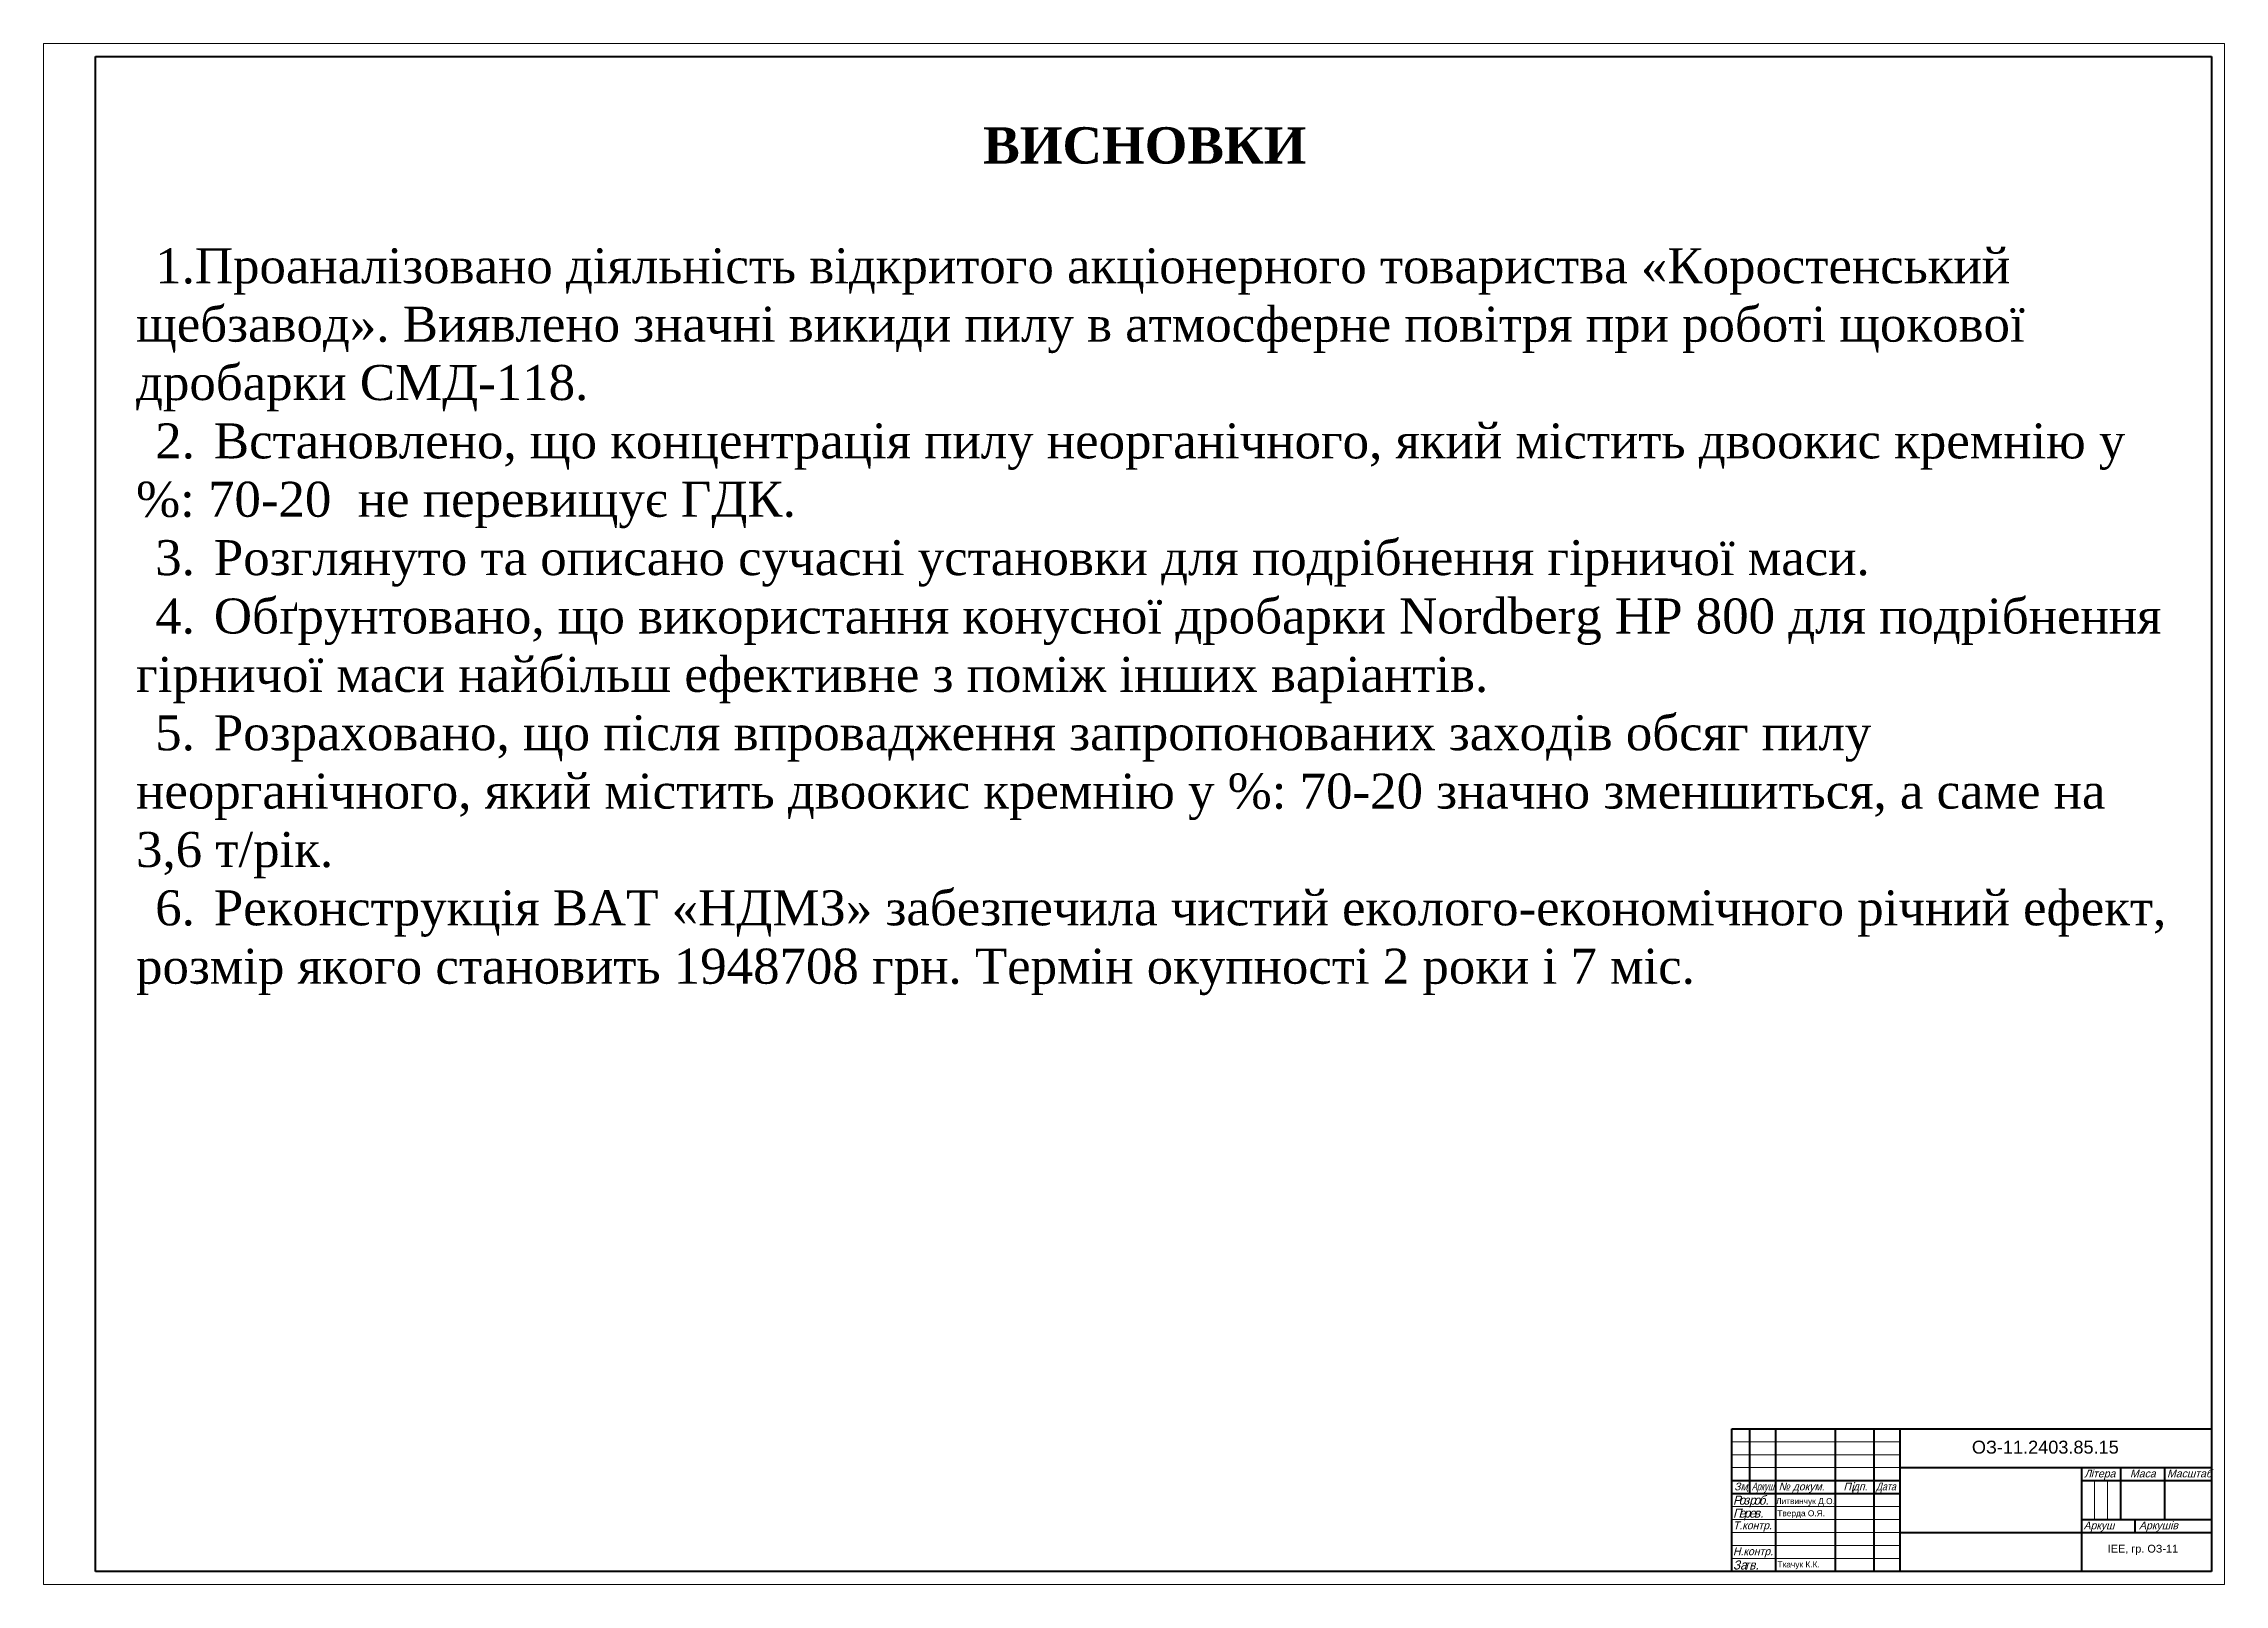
# Model space of a CAD drawing. Header units: millimetres. Extents: x 1950 to 2791, y 1487 to 2081.
import ezdxf

# ---------------------------------------------------------------- set-up
doc = ezdxf.new("R2010")
doc.units = ezdxf.units.MM
doc.linetypes.add('K5LT_BASIC', pattern=[0])
doc.linetypes.add('K5LT_THIN', pattern=[0])
doc.styles.add('KTEXTSTYLE', font='bgothl.ttf', dxfattribs={"width": 0.96, "height": 5})
doc.styles.get("Standard").update_dxf_attribs({"font": 'arial.ttf'})

# ---------------------------------------------------------------- blocks, each defined once
blk = doc.blocks.new('U0')
at = {"color": 7, "linetype": 'K5LT_THIN', "lineweight": 18}
for p, q in [((0, 0), (0, 594)), ((0, 594), (841, 594)), ((841, 594), (841, 0)), ((651, 55), (716, 55)), ((651, 50), (716, 50)), ((651, 45), (716, 45)), ((790.96, 25), (790.96, 40)), ((795.98, 25), (795.98, 40)), ((651, 30), (716, 30)), ((651, 25), (716, 25)), ((651, 20), (716, 20)), ((651, 15), (716, 15)), ((651, 10), (716, 10)), ((841, 0), (0, 0))]:
    blk.add_line(p, q, dxfattribs=at)
at = {"color": 7, "linetype": 'K5LT_BASIC', "lineweight": 60}
for p, q in [((20, 5), (20, 589)), ((20, 589), (836, 589)), ((836, 589), (836, 5)), ((651, 60), (836, 60)), ((651, 5), (651, 60)), ((658, 35), (658, 60)), ((668, 5), (668, 60)), ((691, 5), (691, 60)), ((706, 5), (706, 60)), ((716, 5), (716, 60)), ((716, 45), (836, 45)), ((786, 5), (786, 45)), ((801, 25), (801, 45)), ((818, 25), (818, 45)), ((651, 40), (716, 40)), ((651, 35), (716, 35)), ((786, 40), (801, 40)), ((801, 40), (836, 40)), ((716, 20), (786, 20)), ((786, 25), (836, 25)), ((786, 20), (836, 20)), ((806.57, 20), (806.57, 25)), ((836, 5), (20, 5))]:
    blk.add_line(p, q, dxfattribs=at)
at = {"color": 7, "insert": (8.77, 258.85), "char_height": 2.5, "attachment_point": 1, "rotation": 90, "style": 'KTEXTSTYLE'}
blk.add_mtext('\\H3.5;\\W0.965;\\Q15;\\Q15; ', dxfattribs=at)
at = {"color": 7, "attachment_point": 1, "style": 'KTEXTSTYLE'}
for s, insert, char_height in [('{\\fArial|b0|i0|c204|p34;\\Q15;\\W0.965;Л}', (786.98, 44.23), 3), ('{\\fArial|b0|i0|c204|p34;\\Q15;\\W0.965;ітера}', (789.48, 44.23), 3), ('{\\fArial|b0|i0|c204|p34;\\Q15;\\W0.965;Маса}', (804.6, 44.23), 3), ('{\\fArial|b0|i0|c204|p34;\\Q15;\\W0.965;Масштаб}', (818.89, 44.25), 3), ('\\H3.5;\\W0.965;\\Q15;\\Q15;Р', (651.5, 34.23), 2.5), ('{\\fArial|b0|i0|c204|p34;\\Q15;\\W0.965;Зм}', (651.95, 39.23), 3), ('\\H3.5;\\W0.965;\\Q15;\\Q15;.', (656.4, 39.23), 2.5), ('{\\fArial|b0|i0|c204|p34;\\Q15;\\W0.665;Аркуш}', (658.71, 39.23), 3), ('\\H3.5;\\W0.965;\\Q15;\\Q15;б.', (661.41, 34.23), 2.5), ('{\\fArial|b0|i0|c0|p34;\\Q15;\\W0.965;№ \\fArial|b0|i0|c204|p34;докум\\fBankGothic Lt BT|b0|i0|c0|p34;.}', (669.06, 39.23), 3), ('{\\fArial|b0|i0|c204|p34;\\Q15;\\W0.965;П}', (694.08, 39.23), 3), ('\\H3.5;\\W0.965;\\Q15;\\Q15;і', (696.97, 39.23), 2.5), ('{\\fArial|b0|i0|c204|p34;\\Q15;\\W0.965;дп\\fBankGothic Lt BT|b0|i0|c0|p34;.}', (697.71, 39.23), 3), ('{\\fArial|b0|i0|c204|p34;\\Q15;\\W0.816;Дата}', (706.62, 39.23), 3), ('\\H3.5;\\W0.965;\\Q15;\\Q15;П', (651.5, 29.23), 2.5), ('\\H3.5;\\W0.965;\\Q15;\\Q15;о', (653.72, 34.23), 2.5), ('\\H3.5;\\W0.965;\\Q15;\\Q15;е', (653.72, 29.23), 2.5), ('\\H3.5;\\W0.965;\\Q15;\\Q15;р', (655.67, 29.23), 2.5), ('\\H3.5;\\W0.965;\\Q15;\\Q15;зр', (655.67, 34.23), 2.5), ('\\H3.5;\\W0.965;\\Q15;\\Q15;е', (657.61, 29.23), 2.5), ('\\H3.5;\\W0.965;\\Q15;\\Q15;о', (659.46, 34.23), 2.5), ('\\H3.5;\\W0.965;\\Q15;\\Q15;в.', (659.56, 29.23), 2.5), ('{\\fArial|b0|i0|c204|p34;\\Q15;\\W0.965;Т\\fBankGothic Lt BT|b0|i0|c0|p34;.\\fArial|b0|i0|c204|p34;контр\\fBankGothic Lt BT|b0|i0|c0|p34;.}', (651.5, 24.25), 3), ('{\\fArial|b0|i0|c204|p34;\\Q15;\\W0.953;Аркуш}', (786.72, 24.23), 3), ('{\\fArial|b0|i0|c204|p34;\\Q15;\\W0.965;Аркушів}', (808.08, 24.23), 3), ('{\\fArial|b0|i0|c204|p34;\\Q15;\\W0.965;Н\\fBankGothic Lt BT|b0|i0|c0|p34;.\\fArial|b0|i0|c204|p34;контр\\fBankGothic Lt BT|b0|i0|c0|p34;.}', (651.5, 14.25), 3), ('\\H3.5;\\W0.965;\\Q15;\\Q15;За', (651.5, 9.23), 2.5), ('\\H3.5;\\W0.965;\\Q15;\\Q15;тв.', (655.67, 9.23), 2.5)]:
    blk.add_mtext(s, dxfattribs=dict(at, insert=insert, char_height=char_height))

msp = doc.modelspace()

# ---------------------------------------------------------------- block references
msp.add_blockref('U0', (1950.46, 1487.06))

# ---------------------------------------------------------------- texts
at = {"attachment_point": 1}
for s, width, heights, insert, char_height in [('\\pi326.7;{\\fTimes New Roman|b1|i0|c204|p18;\\H5.6x;ВИСНОВКИ\\P\\pi7.3855;\\H2.109x; \\H0.47415x;\\P\\fTimes New Roman|b0|i0|c204|p18;\\H0.96429x;1.Проаналізовано діяльність відкритого акціонерного товариства «Коростенський \\H1.79x; \\H0.55866x;\\P\\pi0;щебзавод». Виявлено значні викиди пилу в атмосферне повітря при роботі щокової \\H1.8889x; \\H0.5294x;\\Pдробарки СМД-118. \\H1.8559x; \\H0.53881x;\\P\\pi7.3855;2.^IВстановлено, що концентрація пилу неорганічного, який містить двоокис кремнію у \\H1.8669x; \\H0.53564x;\\P\\pi0;%: 70-20  не перевищує ГДК.\\H1.838x; \\H0.54406x;\\P\\pi7.3855;3.^IРозглянуто та описано сучасні установки для подрібнення гірничої маси.\\H1.8508x; \\H0.5403x;\\P4.^IОбґрунтовано, що використання конусної дробарки Nordberg HP 800 для подрібнення \\H1.8686x; \\H0.53515x;\\P\\pi0;гірничої маси найбільш ефективне з поміж інших варіантів.\\H1.8627x; \\H0.53685x;\\P\\pi7.3855;5.^IРозраховано, що після впровадження запропонованих заходів обсяг пилу \\H1.8647x; \\H0.53628x;\\P\\pi0;неорганічного, який містить двоокис кремнію у %: 70-20 значно зменшиться, а саме на \\H1.864x; \\H0.53647x;\\P3,6 т/рік.\\H1.8642x; \\H0.53641x;\\P\\pi7.3855;6.^IРеконструкція ВАТ «НДМЗ» забезпечила чистий еколого-економічного річний ефект, \\H1.8642x; \\H0.53643x;\\P\\pi0;розмір якого становить 1948708 грн. Термін окупності 2 роки і 7 міс.\\H1.8642x; \\H0.53642x;\\P}', 767.3555, [524.7], (1986.11, 2048.84), 2.5), ('ОЗ-11.2403.85.15', 58.5554, [0], (2694.08, 1542.46), 5), ('Литвинчук Д.О.', 24.6868, [6.09], (2618.57, 1520.3), 2.3), ('Тверда О.Я.', 22.865, [0], (2619.03, 1515.62), 2.3), ('ІЕЕ, гр. ОЗ-11', 49.7974, [0], (2746.48, 1502.31), 3), ('Ткачук К.К.', 23.0241, [0], (2619.14, 1495.9), 2.3)]:
    msp.add_mtext_dynamic_manual_height_columns(s, width=width, gutter_width=12.5, heights=heights, dxfattribs=dict(at, insert=insert, char_height=char_height))

doc.saveas('drawing.dxf')
